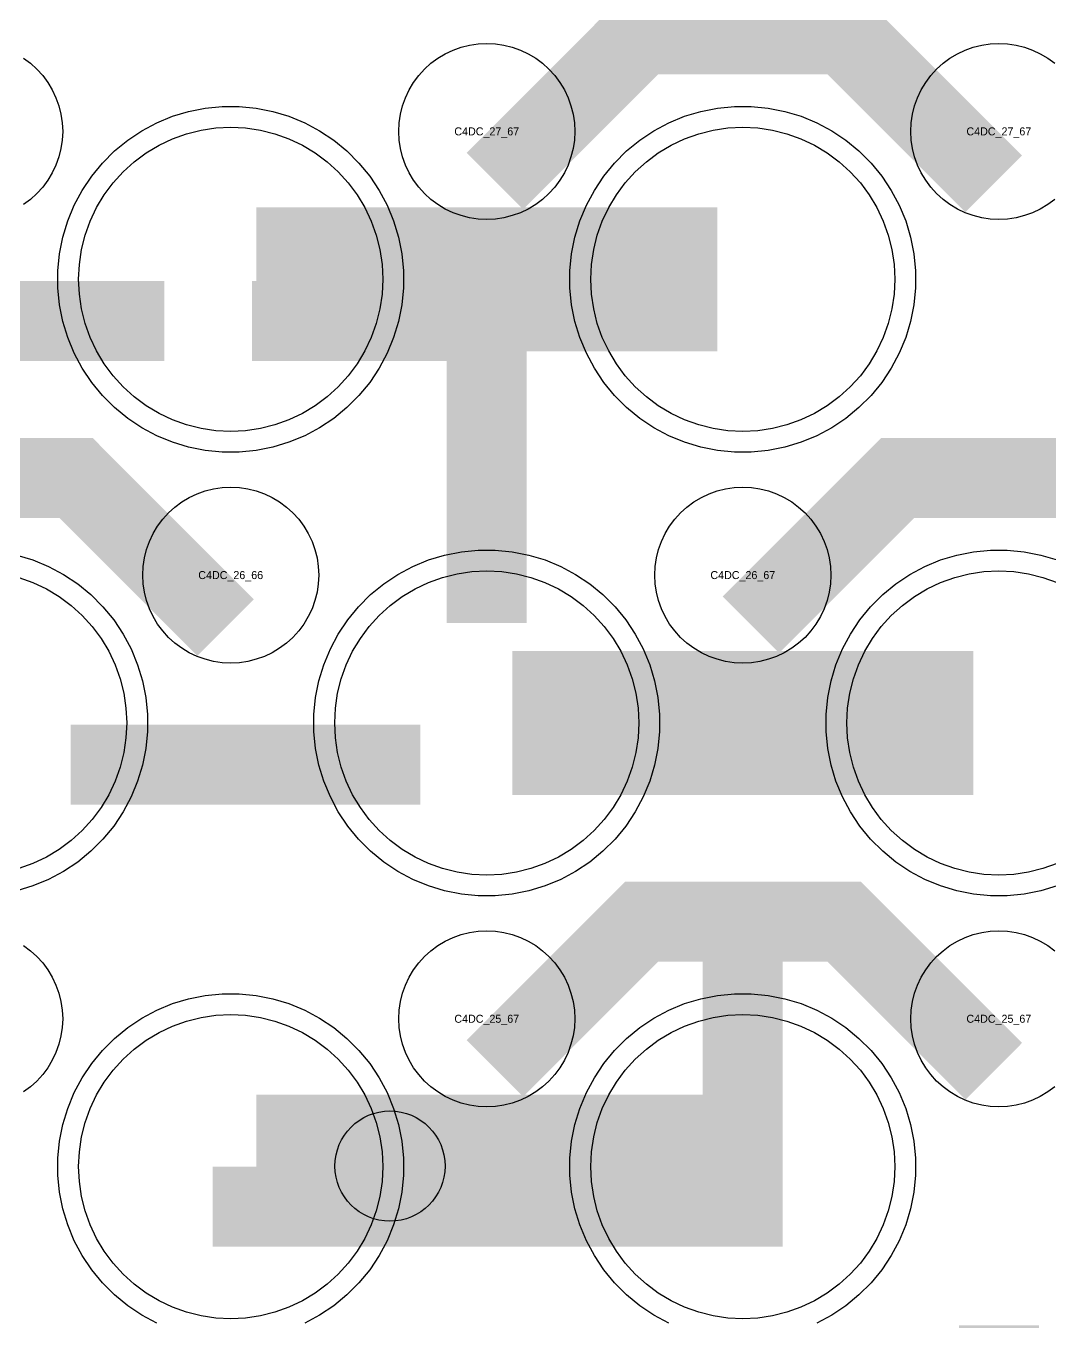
# Model space of a CAD drawing. Extents: x -11880 to 11880, y -14992 to 14992.
# Drawn here: x 9296 to 9616, y -11424 to -11019.2 of the extents above; entities that cross this region are included whole.
import ezdxf
from ezdxf.enums import TextEntityAlignment as Align

# ---------------------------------------------------------------- set-up
doc = ezdxf.new("R2010")
doc.units = 0
doc.header["$MEASUREMENT"] = 0
for name, color, linetype in [('GDS_775_DT_237', 138, 'CONTINUOUS'), ('RDL1_FS', 34, 'CONTINUOUS'), ('RDL_BS', 160, 'CONTINUOUS')]:
    doc.layers.add(name, color=color, linetype=linetype)

msp = doc.modelspace()

# ---------------------------------------------------------------- linework, layer by layer
at = {"layer": 'RDL1_FS', "color": 241, "true_color": 0xf7abae}
for points in [[(9360, -11145.844), (9355.343, -11145.615), (9350.732, -11144.931), (9346.209, -11143.799), (9341.819, -11142.227), (9337.605, -11140.235), (9333.605, -11137.837), (9329.86, -11135.059), (9326.406, -11131.929), (9323.276, -11128.475), (9320.498, -11124.73), (9318.1, -11120.73), (9316.108, -11116.516), (9314.536, -11112.126), (9313.404, -11107.603), (9312.72, -11102.992), (9312.491, -11098.335), (9312.72, -11093.678), (9313.404, -11089.067), (9314.536, -11084.544), (9316.108, -11080.154), (9318.1, -11075.94), (9320.498, -11071.94), (9323.276, -11068.195), (9326.406, -11064.741), (9329.86, -11061.611), (9333.605, -11058.833), (9337.605, -11056.435), (9341.819, -11054.443), (9346.209, -11052.871), (9350.732, -11051.739), (9355.343, -11051.055), (9360, -11050.826), (9364.657, -11051.055), (9369.268, -11051.739), (9373.791, -11052.871), (9378.181, -11054.443), (9382.395, -11056.435), (9386.395, -11058.833), (9390.14, -11061.611), (9393.594, -11064.741), (9396.724, -11068.195), (9399.502, -11071.94), (9401.9, -11075.94), (9403.892, -11080.154), (9405.464, -11084.544), (9406.596, -11089.067), (9407.28, -11093.678), (9407.509, -11098.335), (9407.28, -11102.992), (9406.596, -11107.603), (9405.464, -11112.126), (9403.892, -11116.516), (9401.9, -11120.73), (9399.502, -11124.73), (9396.724, -11128.475), (9393.594, -11131.929), (9390.14, -11135.059), (9386.395, -11137.837), (9382.395, -11140.235), (9378.181, -11142.227), (9373.791, -11143.799), (9369.268, -11144.931), (9364.657, -11145.615)], [(9520, -11145.844), (9515.343, -11145.615), (9510.732, -11144.931), (9506.209, -11143.799), (9501.819, -11142.227), (9497.605, -11140.235), (9493.605, -11137.837), (9489.86, -11135.059), (9486.406, -11131.929), (9483.276, -11128.475), (9480.498, -11124.73), (9478.1, -11120.73), (9476.108, -11116.516), (9474.536, -11112.126), (9473.404, -11107.603), (9472.72, -11102.992), (9472.491, -11098.335), (9472.72, -11093.678), (9473.404, -11089.067), (9474.536, -11084.544), (9476.108, -11080.154), (9478.1, -11075.94), (9480.498, -11071.94), (9483.276, -11068.195), (9486.406, -11064.741), (9489.86, -11061.611), (9493.605, -11058.833), (9497.605, -11056.435), (9501.819, -11054.443), (9506.209, -11052.871), (9510.732, -11051.739), (9515.343, -11051.055), (9520, -11050.826), (9524.657, -11051.055), (9529.268, -11051.739), (9533.791, -11052.871), (9538.181, -11054.443), (9542.395, -11056.435), (9546.395, -11058.833), (9550.14, -11061.611), (9553.594, -11064.741), (9556.724, -11068.195), (9559.502, -11071.94), (9561.9, -11075.94), (9563.892, -11080.154), (9565.464, -11084.544), (9566.596, -11089.067), (9567.28, -11093.678), (9567.509, -11098.335), (9567.28, -11102.992), (9566.596, -11107.603), (9565.464, -11112.126), (9563.892, -11116.516), (9561.9, -11120.73), (9559.502, -11124.73), (9556.724, -11128.475), (9553.594, -11131.929), (9550.14, -11135.059), (9546.395, -11137.837), (9542.395, -11140.235), (9538.181, -11142.227), (9533.791, -11143.799), (9529.268, -11144.931), (9524.657, -11145.615)], [(9440, -11284.409), (9435.343, -11284.18), (9430.732, -11283.496), (9426.209, -11282.364), (9421.819, -11280.792), (9417.605, -11278.8), (9413.605, -11276.402), (9409.86, -11273.624), (9406.406, -11270.494), (9403.276, -11267.04), (9400.498, -11263.295), (9398.1, -11259.295), (9396.108, -11255.081), (9394.536, -11250.691), (9393.404, -11246.168), (9392.72, -11241.557), (9392.491, -11236.9), (9392.72, -11232.243), (9393.404, -11227.632), (9394.536, -11223.109), (9396.108, -11218.719), (9398.1, -11214.505), (9400.498, -11210.505), (9403.276, -11206.76), (9406.406, -11203.306), (9409.86, -11200.176), (9413.605, -11197.398), (9417.605, -11195), (9421.819, -11193.008), (9426.209, -11191.436), (9430.732, -11190.304), (9435.343, -11189.62), (9440, -11189.391), (9444.657, -11189.62), (9449.268, -11190.304), (9453.791, -11191.436), (9458.181, -11193.008), (9462.395, -11195), (9466.395, -11197.398), (9470.14, -11200.176), (9473.594, -11203.306), (9476.724, -11206.76), (9479.502, -11210.505), (9481.9, -11214.505), (9483.892, -11218.719), (9485.464, -11223.109), (9486.596, -11227.632), (9487.28, -11232.243), (9487.509, -11236.9), (9487.28, -11241.557), (9486.596, -11246.168), (9485.464, -11250.691), (9483.892, -11255.081), (9481.9, -11259.295), (9479.502, -11263.295), (9476.724, -11267.04), (9473.594, -11270.494), (9470.14, -11273.624), (9466.395, -11276.402), (9462.395, -11278.8), (9458.181, -11280.792), (9453.791, -11282.364), (9449.268, -11283.496), (9444.657, -11284.18)]]:
    msp.add_lwpolyline(points, close=True, dxfattribs=at)
for points in [[(9368.002, -11098.335, 45, 45, 0), (9440.002, -11098.335, 45, 45, 0)], [(9440.002, -11098.335, 45, 45, 0), (9512.002, -11098.335, 45, 45, 0)], [(9448.002, -11236.9, 45, 45, 0), (9520.002, -11236.9, 45, 45, 0)], [(9520.002, -11236.9, 45, 45, 0), (9592.002, -11236.9, 45, 45, 0)]]:
    msp.add_lwpolyline(points, format="xyseb", dxfattribs=at)
for points in [[(9293.791, -11191.436), (9298.181, -11193.008), (9302.395, -11195), (9306.395, -11197.398), (9310.14, -11200.176), (9313.594, -11203.306), (9316.724, -11206.76), (9319.502, -11210.505), (9321.9, -11214.505), (9323.892, -11218.719), (9325.464, -11223.109), (9326.596, -11227.632), (9327.28, -11232.243), (9327.509, -11236.9), (9327.28, -11241.557), (9326.596, -11246.168), (9325.464, -11250.691), (9323.892, -11255.081), (9321.9, -11259.295), (9319.502, -11263.295), (9316.724, -11267.04), (9313.594, -11270.494), (9310.14, -11273.624), (9306.395, -11276.402), (9302.395, -11278.8), (9298.181, -11280.792), (9293.791, -11282.364)], [(9618.181, -11280.792), (9613.791, -11282.364), (9609.268, -11283.496), (9604.657, -11284.18), (9600, -11284.409), (9595.343, -11284.18), (9590.732, -11283.496), (9586.209, -11282.364), (9581.819, -11280.792), (9577.605, -11278.8), (9573.605, -11276.402), (9569.86, -11273.624), (9566.406, -11270.494), (9563.276, -11267.04), (9560.498, -11263.295), (9558.1, -11259.295), (9556.108, -11255.081), (9554.536, -11250.691), (9553.404, -11246.168), (9552.72, -11241.557), (9552.491, -11236.9), (9552.72, -11232.243), (9553.404, -11227.632), (9554.536, -11223.109), (9556.108, -11218.719), (9558.1, -11214.505), (9560.498, -11210.505), (9563.276, -11206.76), (9566.406, -11203.306), (9569.86, -11200.176), (9573.605, -11197.398), (9577.605, -11195), (9581.819, -11193.008), (9586.209, -11191.436), (9590.732, -11190.304), (9595.343, -11189.62), (9600, -11189.391), (9604.657, -11189.62), (9609.268, -11190.304), (9613.791, -11191.436), (9618.181, -11193.008)]]:
    msp.add_lwpolyline(points, dxfattribs=at)
at = {"layer": 'RDL1_FS'}
for points in [[(9360, -11422.969), (9355.343, -11422.74), (9350.732, -11422.056), (9346.209, -11420.924), (9341.819, -11419.352), (9337.605, -11417.36), (9333.605, -11414.962), (9329.86, -11412.184), (9326.406, -11409.054), (9323.276, -11405.6), (9320.498, -11401.855), (9318.1, -11397.855), (9316.108, -11393.641), (9314.536, -11389.251), (9313.404, -11384.728), (9312.72, -11380.117), (9312.491, -11375.46), (9312.72, -11370.803), (9313.404, -11366.192), (9314.536, -11361.669), (9316.108, -11357.279), (9318.1, -11353.065), (9320.498, -11349.065), (9323.276, -11345.32), (9326.406, -11341.866), (9329.86, -11338.736), (9333.605, -11335.958), (9337.605, -11333.56), (9341.819, -11331.568), (9346.209, -11329.996), (9350.732, -11328.864), (9355.343, -11328.18), (9360, -11327.951), (9364.657, -11328.18), (9369.268, -11328.864), (9373.791, -11329.996), (9378.181, -11331.568), (9382.395, -11333.56), (9386.395, -11335.958), (9390.14, -11338.736), (9393.594, -11341.866), (9396.724, -11345.32), (9399.502, -11349.065), (9401.9, -11353.065), (9403.892, -11357.279), (9405.464, -11361.669), (9406.596, -11366.192), (9407.28, -11370.803), (9407.509, -11375.46), (9407.28, -11380.117), (9406.596, -11384.728), (9405.464, -11389.251), (9403.892, -11393.641), (9401.9, -11397.855), (9399.502, -11401.855), (9396.724, -11405.6), (9393.594, -11409.054), (9390.14, -11412.184), (9386.395, -11414.962), (9382.395, -11417.36), (9378.181, -11419.352), (9373.791, -11420.924), (9369.268, -11422.056), (9364.657, -11422.74)], [(9520, -11422.969), (9515.343, -11422.74), (9510.732, -11422.056), (9506.209, -11420.924), (9501.819, -11419.352), (9497.605, -11417.36), (9493.605, -11414.962), (9489.86, -11412.184), (9486.406, -11409.054), (9483.276, -11405.6), (9480.498, -11401.855), (9478.1, -11397.855), (9476.108, -11393.641), (9474.536, -11389.251), (9473.404, -11384.728), (9472.72, -11380.117), (9472.491, -11375.46), (9472.72, -11370.803), (9473.404, -11366.192), (9474.536, -11361.669), (9476.108, -11357.279), (9478.1, -11353.065), (9480.498, -11349.065), (9483.276, -11345.32), (9486.406, -11341.866), (9489.86, -11338.736), (9493.605, -11335.958), (9497.605, -11333.56), (9501.819, -11331.568), (9506.209, -11329.996), (9510.732, -11328.864), (9515.343, -11328.18), (9520, -11327.951), (9524.657, -11328.18), (9529.268, -11328.864), (9533.791, -11329.996), (9538.181, -11331.568), (9542.395, -11333.56), (9546.395, -11335.958), (9550.14, -11338.736), (9553.594, -11341.866), (9556.724, -11345.32), (9559.502, -11349.065), (9561.9, -11353.065), (9563.892, -11357.279), (9565.464, -11361.669), (9566.596, -11366.192), (9567.28, -11370.803), (9567.509, -11375.46), (9567.28, -11380.117), (9566.596, -11384.728), (9565.464, -11389.251), (9563.892, -11393.641), (9561.9, -11397.855), (9559.502, -11401.855), (9556.724, -11405.6), (9553.594, -11409.054), (9550.14, -11412.184), (9546.395, -11414.962), (9542.395, -11417.36), (9538.181, -11419.352), (9533.791, -11420.924), (9529.268, -11422.056), (9524.657, -11422.74)]]:
    msp.add_lwpolyline(points, close=True, dxfattribs=at)
for points in [[(9368.002, -11375.46, 45, 45, 0), (9440.002, -11375.46, 45, 45, 0)], [(9440.002, -11375.46, 45, 45, 0), (9512.002, -11375.46, 45, 45, 0)]]:
    msp.add_lwpolyline(points, format="xyseb", dxfattribs=at)
msp.add_circle((9409.765, -11375.277), 17.2, dxfattribs=at)
at = {"layer": 'RDL_BS'}
for points in [[(9442.562, -11067.649, 25, 25, 0), (9488.377, -11021.834, 25, 25, 0), (9521.93, -11021.834, 25, 25, 0)], [(9598.401, -11068.548, 25, 25, 0), (9551.687, -11021.834, 25, 25, 0), (9521.929, -11021.834, 25, 25, 0)], [(9358.401, -11207.113, 25, 25, 0), (9311.687, -11160.399, 25, 25, 0), (9281.929, -11160.399, 25, 25, 0)], [(9522.562, -11206.214, 25, 25, 0), (9568.377, -11160.399, 25, 25, 0), (9601.93, -11160.399, 25, 25, 0)], [(9678.401, -11207.113, 25, 25, 0), (9631.687, -11160.399, 25, 25, 0), (9601.929, -11160.399, 25, 25, 0)], [(9520, -11400.46, 25, 25, 0), (9520, -11286.459, 25, 25, 0)], [(9442.562, -11344.774, 25, 25, 0), (9488.377, -11298.959, 25, 25, 0), (9521.93, -11298.959, 25, 25, 0)], [(9598.401, -11345.673, 25, 25, 0), (9551.687, -11298.959, 25, 25, 0), (9521.929, -11298.959, 25, 25, 0)], [(9354.397, -11387.96, 25, 25, 0), (9532.5, -11387.96, 25, 25, 0)], [(9600, -11539.025, 25, 25, 0), (9600, -11425.024, 25, 25, 0)]]:
    msp.add_lwpolyline(points, format="xyseb", dxfattribs=at)
for points in [[(9440, -11079.641), (9437.307, -11079.509), (9434.635, -11079.113), (9432.016, -11078.456), (9429.481, -11077.549), (9427.044, -11076.397), (9424.72, -11075.004), (9422.557, -11073.401), (9420.558, -11071.589), (9418.746, -11069.59), (9417.143, -11067.427), (9415.75, -11065.103), (9414.598, -11062.666), (9413.691, -11060.131), (9413.034, -11057.512), (9412.638, -11054.84), (9412.506, -11052.147), (9412.638, -11049.454), (9413.034, -11046.782), (9413.691, -11044.163), (9414.598, -11041.628), (9415.75, -11039.191), (9417.143, -11036.867), (9418.746, -11034.704), (9420.558, -11032.705), (9422.557, -11030.893), (9424.72, -11029.29), (9427.044, -11027.897), (9429.481, -11026.745), (9432.016, -11025.838), (9434.635, -11025.181), (9437.307, -11024.785), (9440, -11024.653), (9442.693, -11024.785), (9445.365, -11025.181), (9447.984, -11025.838), (9450.519, -11026.745), (9452.956, -11027.897), (9455.28, -11029.29), (9457.443, -11030.893), (9459.442, -11032.705), (9461.254, -11034.704), (9462.857, -11036.867), (9464.25, -11039.191), (9465.402, -11041.628), (9466.309, -11044.163), (9466.966, -11046.782), (9467.362, -11049.454), (9467.494, -11052.147), (9467.362, -11054.84), (9466.966, -11057.512), (9466.309, -11060.131), (9465.402, -11062.666), (9464.25, -11065.103), (9462.857, -11067.427), (9461.254, -11069.59), (9459.442, -11071.589), (9457.443, -11073.401), (9455.28, -11075.004), (9452.956, -11076.397), (9450.519, -11077.549), (9447.984, -11078.456), (9445.365, -11079.113), (9442.693, -11079.509)], [(9360, -11218.206), (9357.307, -11218.074), (9354.635, -11217.678), (9352.016, -11217.021), (9349.481, -11216.114), (9347.044, -11214.962), (9344.72, -11213.569), (9342.557, -11211.966), (9340.558, -11210.154), (9338.746, -11208.155), (9337.143, -11205.992), (9335.75, -11203.668), (9334.598, -11201.231), (9333.691, -11198.696), (9333.034, -11196.077), (9332.638, -11193.405), (9332.506, -11190.712), (9332.638, -11188.019), (9333.034, -11185.347), (9333.691, -11182.728), (9334.598, -11180.193), (9335.75, -11177.756), (9337.143, -11175.432), (9338.746, -11173.269), (9340.558, -11171.27), (9342.557, -11169.458), (9344.72, -11167.855), (9347.044, -11166.462), (9349.481, -11165.31), (9352.016, -11164.403), (9354.635, -11163.746), (9357.307, -11163.35), (9360, -11163.218), (9362.693, -11163.35), (9365.365, -11163.746), (9367.984, -11164.403), (9370.519, -11165.31), (9372.956, -11166.462), (9375.28, -11167.855), (9377.443, -11169.458), (9379.442, -11171.27), (9381.254, -11173.269), (9382.857, -11175.432), (9384.25, -11177.756), (9385.402, -11180.193), (9386.309, -11182.728), (9386.966, -11185.347), (9387.362, -11188.019), (9387.494, -11190.712), (9387.362, -11193.405), (9386.966, -11196.077), (9386.309, -11198.696), (9385.402, -11201.231), (9384.25, -11203.668), (9382.857, -11205.992), (9381.254, -11208.155), (9379.442, -11210.154), (9377.443, -11211.966), (9375.28, -11213.569), (9372.956, -11214.962), (9370.519, -11216.114), (9367.984, -11217.021), (9365.365, -11217.678), (9362.693, -11218.074)], [(9520, -11218.206), (9517.307, -11218.074), (9514.635, -11217.678), (9512.016, -11217.021), (9509.481, -11216.114), (9507.044, -11214.962), (9504.72, -11213.569), (9502.557, -11211.966), (9500.558, -11210.154), (9498.746, -11208.155), (9497.143, -11205.992), (9495.75, -11203.668), (9494.598, -11201.231), (9493.691, -11198.696), (9493.034, -11196.077), (9492.638, -11193.405), (9492.506, -11190.712), (9492.638, -11188.019), (9493.034, -11185.347), (9493.691, -11182.728), (9494.598, -11180.193), (9495.75, -11177.756), (9497.143, -11175.432), (9498.746, -11173.269), (9500.558, -11171.27), (9502.557, -11169.458), (9504.72, -11167.855), (9507.044, -11166.462), (9509.481, -11165.31), (9512.016, -11164.403), (9514.635, -11163.746), (9517.307, -11163.35), (9520, -11163.218), (9522.693, -11163.35), (9525.365, -11163.746), (9527.984, -11164.403), (9530.519, -11165.31), (9532.956, -11166.462), (9535.28, -11167.855), (9537.443, -11169.458), (9539.442, -11171.27), (9541.254, -11173.269), (9542.857, -11175.432), (9544.25, -11177.756), (9545.402, -11180.193), (9546.309, -11182.728), (9546.966, -11185.347), (9547.362, -11188.019), (9547.494, -11190.712), (9547.362, -11193.405), (9546.966, -11196.077), (9546.309, -11198.696), (9545.402, -11201.231), (9544.25, -11203.668), (9542.857, -11205.992), (9541.254, -11208.155), (9539.442, -11210.154), (9537.443, -11211.966), (9535.28, -11213.569), (9532.956, -11214.962), (9530.519, -11216.114), (9527.984, -11217.021), (9525.365, -11217.678), (9522.693, -11218.074)], [(9440, -11356.766), (9437.307, -11356.634), (9434.635, -11356.238), (9432.016, -11355.581), (9429.481, -11354.674), (9427.044, -11353.522), (9424.72, -11352.129), (9422.557, -11350.526), (9420.558, -11348.714), (9418.746, -11346.715), (9417.143, -11344.552), (9415.75, -11342.228), (9414.598, -11339.791), (9413.691, -11337.256), (9413.034, -11334.637), (9412.638, -11331.965), (9412.506, -11329.272), (9412.638, -11326.579), (9413.034, -11323.907), (9413.691, -11321.288), (9414.598, -11318.753), (9415.75, -11316.316), (9417.143, -11313.992), (9418.746, -11311.829), (9420.558, -11309.83), (9422.557, -11308.018), (9424.72, -11306.415), (9427.044, -11305.022), (9429.481, -11303.87), (9432.016, -11302.963), (9434.635, -11302.306), (9437.307, -11301.91), (9440, -11301.778), (9442.693, -11301.91), (9445.365, -11302.306), (9447.984, -11302.963), (9450.519, -11303.87), (9452.956, -11305.022), (9455.28, -11306.415), (9457.443, -11308.018), (9459.442, -11309.83), (9461.254, -11311.829), (9462.857, -11313.992), (9464.25, -11316.316), (9465.402, -11318.753), (9466.309, -11321.288), (9466.966, -11323.907), (9467.362, -11326.579), (9467.494, -11329.272), (9467.362, -11331.965), (9466.966, -11334.637), (9466.309, -11337.256), (9465.402, -11339.791), (9464.25, -11342.228), (9462.857, -11344.552), (9461.254, -11346.715), (9459.442, -11348.714), (9457.443, -11350.526), (9455.28, -11352.129), (9452.956, -11353.522), (9450.519, -11354.674), (9447.984, -11355.581), (9445.365, -11356.238), (9442.693, -11356.634)]]:
    msp.add_lwpolyline(points, close=True, dxfattribs=at)
for points in [[(9617.443, -11073.401), (9615.28, -11075.004), (9612.956, -11076.397), (9610.519, -11077.549), (9607.984, -11078.456), (9605.365, -11079.113), (9602.693, -11079.509), (9600, -11079.641), (9597.307, -11079.509), (9594.635, -11079.113), (9592.016, -11078.456), (9589.481, -11077.549), (9587.044, -11076.397), (9584.72, -11075.004), (9582.557, -11073.401), (9580.558, -11071.589), (9578.746, -11069.59), (9577.143, -11067.427), (9575.75, -11065.103), (9574.598, -11062.666), (9573.691, -11060.131), (9573.034, -11057.512), (9572.638, -11054.84), (9572.506, -11052.147), (9572.638, -11049.454), (9573.034, -11046.782), (9573.691, -11044.163), (9574.598, -11041.628), (9575.75, -11039.191), (9577.143, -11036.867), (9578.746, -11034.704), (9580.558, -11032.705), (9582.557, -11030.893), (9584.72, -11029.29), (9587.044, -11027.897), (9589.481, -11026.745), (9592.016, -11025.838), (9594.635, -11025.181), (9597.307, -11024.785), (9600, -11024.653), (9602.693, -11024.785), (9605.365, -11025.181), (9607.984, -11025.838), (9610.519, -11026.745), (9612.956, -11027.897), (9615.28, -11029.29), (9617.443, -11030.893)], [(9295.28, -11029.29), (9297.443, -11030.893), (9299.442, -11032.705), (9301.254, -11034.704), (9302.857, -11036.867), (9304.25, -11039.191), (9305.402, -11041.628), (9306.309, -11044.163), (9306.966, -11046.782), (9307.362, -11049.454), (9307.494, -11052.147), (9307.362, -11054.84), (9306.966, -11057.512), (9306.309, -11060.131), (9305.402, -11062.666), (9304.25, -11065.103), (9302.857, -11067.427), (9301.254, -11069.59), (9299.442, -11071.589), (9297.443, -11073.401), (9295.28, -11075.004)], [(9617.443, -11350.526), (9615.28, -11352.129), (9612.956, -11353.522), (9610.519, -11354.674), (9607.984, -11355.581), (9605.365, -11356.238), (9602.693, -11356.634), (9600, -11356.766), (9597.307, -11356.634), (9594.635, -11356.238), (9592.016, -11355.581), (9589.481, -11354.674), (9587.044, -11353.522), (9584.72, -11352.129), (9582.557, -11350.526), (9580.558, -11348.714), (9578.746, -11346.715), (9577.143, -11344.552), (9575.75, -11342.228), (9574.598, -11339.791), (9573.691, -11337.256), (9573.034, -11334.637), (9572.638, -11331.965), (9572.506, -11329.272), (9572.638, -11326.579), (9573.034, -11323.907), (9573.691, -11321.288), (9574.598, -11318.753), (9575.75, -11316.316), (9577.143, -11313.992), (9578.746, -11311.829), (9580.558, -11309.83), (9582.557, -11308.018), (9584.72, -11306.415), (9587.044, -11305.022), (9589.481, -11303.87), (9592.016, -11302.963), (9594.635, -11302.306), (9597.307, -11301.91), (9600, -11301.778), (9602.693, -11301.91), (9605.365, -11302.306), (9607.984, -11302.963), (9610.519, -11303.87), (9612.956, -11305.022), (9615.28, -11306.415), (9617.443, -11308.018)], [(9295.28, -11306.415), (9297.443, -11308.018), (9299.442, -11309.83), (9301.254, -11311.829), (9302.857, -11313.992), (9304.25, -11316.316), (9305.402, -11318.753), (9306.309, -11321.288), (9306.966, -11323.907), (9307.362, -11326.579), (9307.494, -11329.272), (9307.362, -11331.965), (9306.966, -11334.637), (9306.309, -11337.256), (9305.402, -11339.791), (9304.25, -11342.228), (9302.857, -11344.552), (9301.254, -11346.715), (9299.442, -11348.714), (9297.443, -11350.526), (9295.28, -11352.129)], [(9336.885, -11424.335), (9332.223, -11421.843), (9327.809, -11418.896), (9323.708, -11415.534), (9319.926, -11411.752), (9316.564, -11407.651), (9313.617, -11403.237), (9311.125, -11398.575), (9309.094, -11393.665), (9307.563, -11388.625), (9306.517, -11383.398), (9306, -11378.104), (9306, -11372.816), (9306.517, -11367.522), (9307.563, -11362.295), (9309.094, -11357.255), (9311.125, -11352.345), (9313.617, -11347.683), (9316.564, -11343.269), (9319.926, -11339.168), (9323.708, -11335.386), (9327.809, -11332.024), (9332.223, -11329.077), (9336.885, -11326.585), (9341.795, -11324.554), (9346.835, -11323.023), (9352.062, -11321.977), (9357.356, -11321.46), (9362.644, -11321.46), (9367.938, -11321.977), (9373.165, -11323.023), (9378.205, -11324.554), (9383.115, -11326.585), (9387.777, -11329.077), (9392.191, -11332.024), (9396.292, -11335.386), (9400.074, -11339.168), (9403.436, -11343.269), (9406.383, -11347.683), (9408.875, -11352.345), (9410.906, -11357.255), (9412.437, -11362.295), (9413.483, -11367.522), (9414, -11372.816), (9414, -11378.104), (9413.483, -11383.398), (9412.437, -11388.625), (9410.906, -11393.665), (9408.875, -11398.575), (9406.383, -11403.237), (9403.436, -11407.651), (9400.074, -11411.752), (9396.292, -11415.534), (9392.191, -11418.896), (9387.777, -11421.843), (9383.115, -11424.335)], [(9496.885, -11424.335), (9492.223, -11421.843), (9487.809, -11418.896), (9483.708, -11415.534), (9479.926, -11411.752), (9476.564, -11407.651), (9473.617, -11403.237), (9471.125, -11398.575), (9469.094, -11393.665), (9467.563, -11388.625), (9466.517, -11383.398), (9466, -11378.104), (9466, -11372.816), (9466.517, -11367.522), (9467.563, -11362.295), (9469.094, -11357.255), (9471.125, -11352.345), (9473.617, -11347.683), (9476.564, -11343.269), (9479.926, -11339.168), (9483.708, -11335.386), (9487.809, -11332.024), (9492.223, -11329.077), (9496.885, -11326.585), (9501.795, -11324.554), (9506.835, -11323.023), (9512.062, -11321.977), (9517.356, -11321.46), (9522.644, -11321.46), (9527.938, -11321.977), (9533.165, -11323.023), (9538.205, -11324.554), (9543.115, -11326.585), (9547.777, -11329.077), (9552.191, -11332.024), (9556.292, -11335.386), (9560.074, -11339.168), (9563.436, -11343.269), (9566.383, -11347.683), (9568.875, -11352.345), (9570.906, -11357.255), (9572.437, -11362.295), (9573.483, -11367.522), (9574, -11372.816), (9574, -11378.104), (9573.483, -11383.398), (9572.437, -11388.625), (9570.906, -11393.665), (9568.875, -11398.575), (9566.383, -11403.237), (9563.436, -11407.651), (9560.074, -11411.752), (9556.292, -11415.534), (9552.191, -11418.896), (9547.777, -11421.843), (9543.115, -11424.335)]]:
    msp.add_lwpolyline(points, dxfattribs=at)
at = {"layer": 'RDL_BS', "color": 241, "true_color": 0xf7abae}
for points in [[(9357.356, -11152.335), (9352.062, -11151.818), (9346.835, -11150.772), (9341.795, -11149.241), (9336.885, -11147.21), (9332.223, -11144.718), (9327.809, -11141.771), (9323.708, -11138.409), (9319.926, -11134.627), (9316.564, -11130.526), (9313.617, -11126.112), (9311.125, -11121.45), (9309.094, -11116.54), (9307.563, -11111.5), (9306.517, -11106.273), (9306, -11100.979), (9306, -11095.691), (9306.517, -11090.397), (9307.563, -11085.17), (9309.094, -11080.13), (9311.125, -11075.22), (9313.617, -11070.558), (9316.564, -11066.144), (9319.926, -11062.043), (9323.708, -11058.261), (9327.809, -11054.899), (9332.223, -11051.952), (9336.885, -11049.46), (9341.795, -11047.429), (9346.835, -11045.898), (9352.062, -11044.852), (9357.356, -11044.335), (9362.644, -11044.335), (9367.938, -11044.852), (9373.165, -11045.898), (9378.205, -11047.429), (9383.115, -11049.46), (9387.777, -11051.952), (9392.191, -11054.899), (9396.292, -11058.261), (9400.074, -11062.043), (9403.436, -11066.144), (9406.383, -11070.558), (9408.875, -11075.22), (9410.906, -11080.13), (9412.437, -11085.17), (9413.483, -11090.397), (9414, -11095.691), (9414, -11100.979), (9413.483, -11106.273), (9412.437, -11111.5), (9410.906, -11116.54), (9408.875, -11121.45), (9406.383, -11126.112), (9403.436, -11130.526), (9400.074, -11134.627), (9396.292, -11138.409), (9392.191, -11141.771), (9387.777, -11144.718), (9383.115, -11147.21), (9378.205, -11149.241), (9373.165, -11150.772), (9367.938, -11151.818), (9362.644, -11152.335)], [(9517.356, -11152.335), (9512.062, -11151.818), (9506.835, -11150.772), (9501.795, -11149.241), (9496.885, -11147.21), (9492.223, -11144.718), (9487.809, -11141.771), (9483.708, -11138.409), (9479.926, -11134.627), (9476.564, -11130.526), (9473.617, -11126.112), (9471.125, -11121.45), (9469.094, -11116.54), (9467.563, -11111.5), (9466.517, -11106.273), (9466, -11100.979), (9466, -11095.691), (9466.517, -11090.397), (9467.563, -11085.17), (9469.094, -11080.13), (9471.125, -11075.22), (9473.617, -11070.558), (9476.564, -11066.144), (9479.926, -11062.043), (9483.708, -11058.261), (9487.809, -11054.899), (9492.223, -11051.952), (9496.885, -11049.46), (9501.795, -11047.429), (9506.835, -11045.898), (9512.062, -11044.852), (9517.356, -11044.335), (9522.644, -11044.335), (9527.938, -11044.852), (9533.165, -11045.898), (9538.205, -11047.429), (9543.115, -11049.46), (9547.777, -11051.952), (9552.191, -11054.899), (9556.292, -11058.261), (9560.074, -11062.043), (9563.436, -11066.144), (9566.383, -11070.558), (9568.875, -11075.22), (9570.906, -11080.13), (9572.437, -11085.17), (9573.483, -11090.397), (9574, -11095.691), (9574, -11100.979), (9573.483, -11106.273), (9572.437, -11111.5), (9570.906, -11116.54), (9568.875, -11121.45), (9566.383, -11126.112), (9563.436, -11130.526), (9560.074, -11134.627), (9556.292, -11138.409), (9552.191, -11141.771), (9547.777, -11144.718), (9543.115, -11147.21), (9538.205, -11149.241), (9533.165, -11150.772), (9527.938, -11151.818), (9522.644, -11152.335)], [(9437.356, -11290.9), (9432.062, -11290.383), (9426.835, -11289.337), (9421.795, -11287.806), (9416.885, -11285.775), (9412.223, -11283.283), (9407.809, -11280.336), (9403.708, -11276.974), (9399.926, -11273.192), (9396.564, -11269.091), (9393.617, -11264.677), (9391.125, -11260.015), (9389.094, -11255.105), (9387.563, -11250.065), (9386.517, -11244.838), (9386, -11239.544), (9386, -11234.256), (9386.517, -11228.962), (9387.563, -11223.735), (9389.094, -11218.695), (9391.125, -11213.785), (9393.617, -11209.123), (9396.564, -11204.709), (9399.926, -11200.608), (9403.708, -11196.826), (9407.809, -11193.464), (9412.223, -11190.517), (9416.885, -11188.025), (9421.795, -11185.994), (9426.835, -11184.463), (9432.062, -11183.417), (9437.356, -11182.9), (9442.644, -11182.9), (9447.938, -11183.417), (9453.165, -11184.463), (9458.205, -11185.994), (9463.115, -11188.025), (9467.777, -11190.517), (9472.191, -11193.464), (9476.292, -11196.826), (9480.074, -11200.608), (9483.436, -11204.709), (9486.383, -11209.123), (9488.875, -11213.785), (9490.906, -11218.695), (9492.437, -11223.735), (9493.483, -11228.962), (9494, -11234.256), (9494, -11239.544), (9493.483, -11244.838), (9492.437, -11250.065), (9490.906, -11255.105), (9488.875, -11260.015), (9486.383, -11264.677), (9483.436, -11269.091), (9480.074, -11273.192), (9476.292, -11276.974), (9472.191, -11280.336), (9467.777, -11283.283), (9463.115, -11285.775), (9458.205, -11287.806), (9453.165, -11289.337), (9447.938, -11290.383), (9442.644, -11290.9)]]:
    msp.add_lwpolyline(points, close=True, dxfattribs=at)
for points in [[(9440, -11205.625, 25, 25, 0), (9440, -11098.848, 25, 25, 0)], [(9230.016, -11111.348, 25, 25, 0), (9339.281, -11111.348, 25, 25, 0)], [(9452.5, -11111.348, 25, 25, 0), (9366.667, -11111.348, 25, 25, 0)], [(9412.944, -11111.348, 25, 25, 0), (9371.74, -11111.348, 25, 25, 0)], [(9440, -11129.317, 25, 25, 0), (9440, -11174.937, 25, 25, 0)], [(9310.016, -11249.913, 25, 25, 0), (9419.281, -11249.913, 25, 25, 0)]]:
    msp.add_lwpolyline(points, format="xyseb", dxfattribs=at)
for points in [[(9618.205, -11287.806), (9613.165, -11289.337), (9607.938, -11290.383), (9602.644, -11290.9), (9597.356, -11290.9), (9592.062, -11290.383), (9586.835, -11289.337), (9581.795, -11287.806), (9576.885, -11285.775), (9572.223, -11283.283), (9567.809, -11280.336), (9563.708, -11276.974), (9559.926, -11273.192), (9556.564, -11269.091), (9553.617, -11264.677), (9551.125, -11260.015), (9549.094, -11255.105), (9547.563, -11250.065), (9546.517, -11244.838), (9546, -11239.544), (9546, -11234.256), (9546.517, -11228.962), (9547.563, -11223.735), (9549.094, -11218.695), (9551.125, -11213.785), (9553.617, -11209.123), (9556.564, -11204.709), (9559.926, -11200.608), (9563.708, -11196.826), (9567.809, -11193.464), (9572.223, -11190.517), (9576.885, -11188.025), (9581.795, -11185.994), (9586.835, -11184.463), (9592.062, -11183.417), (9597.356, -11182.9), (9602.644, -11182.9), (9607.938, -11183.417), (9613.165, -11184.463), (9618.205, -11185.994)], [(9293.165, -11184.463), (9298.205, -11185.994), (9303.115, -11188.025), (9307.777, -11190.517), (9312.191, -11193.464), (9316.292, -11196.826), (9320.074, -11200.608), (9323.436, -11204.709), (9326.383, -11209.123), (9328.875, -11213.785), (9330.906, -11218.695), (9332.437, -11223.735), (9333.483, -11228.962), (9334, -11234.256), (9334, -11239.544), (9333.483, -11244.838), (9332.437, -11250.065), (9330.906, -11255.105), (9328.875, -11260.015), (9326.383, -11264.677), (9323.436, -11269.091), (9320.074, -11273.192), (9316.292, -11276.974), (9312.191, -11280.336), (9307.777, -11283.283), (9303.115, -11285.775), (9298.205, -11287.806), (9293.165, -11289.337)]]:
    msp.add_lwpolyline(points, dxfattribs=at)

# ---------------------------------------------------------------- texts
at = {"layer": 'GDS_775_DT_237'}
for s, p in [('C4DC_27_67', (9440, -11052.147)), ('C4DC_27_67', (9440, -11052.147)), ('C4DC_27_67', (9600, -11052.147)), ('C4DC_27_67', (9600, -11052.147)), ('C4DC_26_66', (9360, -11190.712)), ('C4DC_26_66', (9360, -11190.712)), ('C4DC_26_67', (9520, -11190.712)), ('C4DC_26_67', (9520, -11190.712)), ('C4DC_25_67', (9440, -11329.272)), ('C4DC_25_67', (9440, -11329.272)), ('C4DC_25_67', (9600, -11329.272)), ('C4DC_25_67', (9600, -11329.272))]:
    msp.add_text(s, height=2.5, dxfattribs=at).set_placement(p, align=Align.MIDDLE_CENTER)

doc.saveas('drawing.dxf')
